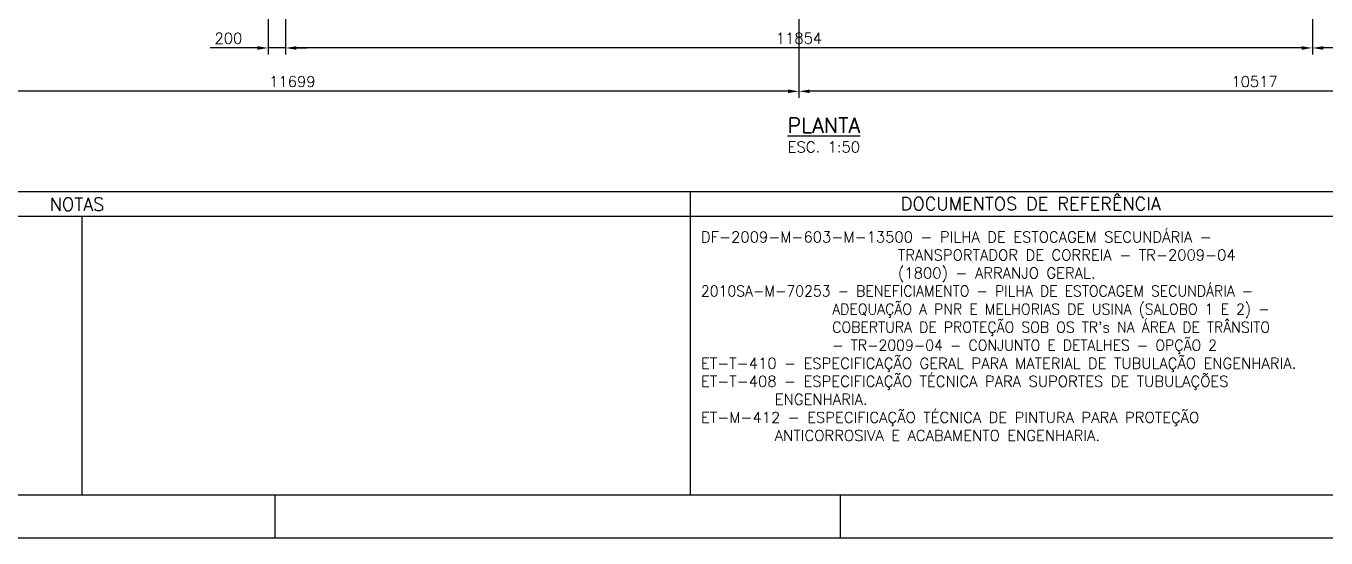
# Model space of a CAD drawing. Header units: millimetres. Extents: x 0 to 42050, y 0 to 29700.
# Drawn here: x 7627 to 22635, y 0 to 5910 of the extents above; entities that cross this region are included whole.
import ezdxf
from ezdxf.enums import TextEntityAlignment as Align

# ---------------------------------------------------------------- set-up
doc = ezdxf.new("R2010")
doc.units = ezdxf.units.MM
doc.header["$LTSCALE"] = 50
for name, color, linetype in [('FRL2', 2, 'Continuous'), ('FRL4', 4, 'Continuous'), ('FRL5', 5, 'Continuous'), ('FRL6', 8, 'Continuous'), ('FRL7', 7, 'Continuous'), ('FRR120', 5, 'Continuous'), ('FRR140', 5, 'Continuous'), ('FRR175', 1, 'Continuous'), ('FRR80', 3, 'Continuous'), ('TDM', 2, 'Continuous'), ('TR100', 3, 'Continuous'), ('TR140', 4, 'Continuous')]:
    doc.layers.add(name, color=color, linetype=linetype)
doc.styles.add('R120', font='simplex.shx', dxfattribs={"height": 30})
doc.styles.add('R140', font='simplex.shx', dxfattribs={"height": 35})
doc.styles.add('R80', font='simplex.shx', dxfattribs={"height": 20})
doc.styles.add('TR100', font='simplex.shx')
doc.styles.add('TR140', font='simplex.shx', dxfattribs={"height": 3.5})
doc.dimstyles.new('SEG-S-1', dxfattribs={"dimscale": 50, "dimtxt": 2.5, "dimasz": 2.5, "dimexe": 1.5, "dimexo": 1.5, "dimgap": 1, "dimtad": 1, "dimdec": 0, "dimtxsty": 'TR100', "dimcen": 2.5, "dimclrd": 256, "dimclre": 256, "dimclrt": 3, "dimadec": 0, "dimazin": 0, "dimtfac": 1, "dimtdec": 0, "dimtmove": 0, "dimatfit": 3, "dimfxl": 0, "dimarcsym": 0})

# ---------------------------------------------------------------- blocks, each defined once
blk = doc.blocks.new('A1')
at = {"layer": 'FRL2'}
for p, q in [((165.5, 10), (165.5, 74.3)), ((210, 10), (210, 0)), ((340.5, 10), (340.5, 0))]:
    blk.add_line(p, q, dxfattribs=at)
at = {"layer": 'FRL4', "linetype": 'Continuous'}
blk.add_line((25, 74.3), (471, 74.3), dxfattribs=at)
at = {"layer": 'FRL5'}
blk.add_line((25, 80), (831, 80), dxfattribs=at)
at = {"layer": 'FRL5', "linetype": 'Continuous'}
blk.add_line((306, 10), (306, 80), dxfattribs=at)
at = {"layer": 'FRL6', "linetype": 'Continuous'}
blk.add_line((25, 10), (831, 10), dxfattribs=at)
at = {"layer": 'FRL7', "linetype": 'Continuous'}
blk.add_line((0, 0), (841, 0), dxfattribs=at)
at = {"layer": 'FRR120', "style": 'R120'}
for s, p in [('NOTAS', (158.02, 75.57)), ('DOCUMENTOS DE REFERÊNCIA', (354.52, 75.68))]:
    blk.add_text(s, height=3, dxfattribs=at).set_placement(p)
for tag, p in [('FASE_DO_PROJETO', (659, 46.29)), ('ÁREA_E/OU_SUBÁREA', (659, 40.79)), ('TÍTULO_DO_DESENHO', (659, 35.29)), ('SUBTÍTULO_1_DO_DESENHO', (659, 29.79)), ('SUBTÍTULO_2_DO_DESENHO', (659, 24.29))]:
    blk.add_attdef(tag, p, '', height=3, dxfattribs=at)
at = {"layer": 'FRR140', "style": 'R140', "width": 0.91}
for tag, p in [('ESCALA', (671, 14.35)), ('REVISÃO', (823.5, 14.68))]:
    blk.add_attdef(tag, text='', height=3.5, dxfattribs=at).set_placement(p, align=Align.MIDDLE)
for tag, p in [('NÚMERO_DA_CONTRATADA', (687.72, 12.6)), ('NUMERO_VALE', (752.89, 12.6))]:
    blk.add_attdef(tag, p, '', height=3.5, dxfattribs=at)
at = {"layer": 'FRR175', "style": 'R120'}
for tag, p in [('CLASSIFICAÇÃO', (811.83, 67.73)), ('PROJETO', (716.31, 53.59)), ('N_PROJ_SE', (793.5, 53.59)), ('N_CONTRATO', (796.97, 47.3))]:
    blk.add_attdef(tag, text='', height=3, dxfattribs=at).set_placement(p, align=Align.MIDDLE_CENTER)
at = {"layer": 'FRR80', "style": 'R80'}
for tag, p in [('8A_REV', (476, 77.07)), ('EMIS.', (486, 77.07)), ('PROJ.', (585, 77.07)), ('DES.', (597, 77.07)), ('VER.', (609, 77.07)), ('APR.', (621, 77.07)), ('AUT.', (633.01, 77.07)), ('7A_REV', (476, 71.37)), ('EMIS.', (486, 71.37)), ('PROJ.', (585, 71.37)), ('DES.', (597, 71.37)), ('VER.', (609, 71.37)), ('APR.', (621, 71.37)), ('AUT.', (633.01, 71.37)), ('6A_REV', (476, 65.67)), ('EMIS.', (486, 65.67)), ('PROJ.', (585, 65.67)), ('DES.', (597, 65.67)), ('VER.', (609, 65.67)), ('APR.', (621, 65.67)), ('AUT.', (633.01, 65.67)), ('5A_REV', (476, 59.97)), ('EMIS.', (486, 59.97)), ('PROJ.', (585, 59.97)), ('DES.', (597, 59.97)), ('VER.', (609, 59.97)), ('APR.', (621, 59.97)), ('AUT.', (633.01, 59.97)), ('4A_REV', (476, 54.27)), ('EMIS.', (486, 54.27)), ('PROJ.', (585, 54.27)), ('DES.', (597, 54.27)), ('VER.', (609, 54.27)), ('APR.', (621, 54.27)), ('AUT.', (633.01, 54.27)), ('3A_REV', (476, 48.57)), ('EMIS.', (486, 48.57)), ('PROJ.', (585, 48.57)), ('DES.', (597, 48.57)), ('VER.', (609, 48.57)), ('APR.', (621, 48.57)), ('AUT.', (633.01, 48.57)), ('2A_REV', (476, 42.87)), ('EMIS.', (486, 42.87)), ('PROJ.', (585, 42.87)), ('DES.', (597, 42.87)), ('VER.', (609, 42.87)), ('APR.', (621, 42.87)), ('AUT.', (633.01, 42.87)), ('1a_REV', (476, 37.17)), ('EMIS.', (486, 37.17)), ('PROJ.', (585, 37.17)), ('DES.', (597, 37.17)), ('VER.', (609, 37.17)), ('APR.', (621, 37.17)), ('AUT.', (633.01, 37.17))]:
    blk.add_attdef(tag, text='', height=2, dxfattribs=at).set_placement(p, align=Align.MIDDLE)
for p in [(492.61, 76.08), (492.61, 70.38), (492.61, 64.68), (492.61, 58.98), (492.61, 53.28), (492.61, 47.58), (492.61, 41.88), (492.61, 36.18)]:
    blk.add_attdef('DESCRIÇÃO_DA_REVISÃO', p, '', height=2, dxfattribs=at)
at = {"layer": 'FRR80', "style": 'R80', "width": 0.85}
for p in [(648, 77.07), (648, 71.37), (648, 65.67), (648, 59.97), (648, 54.27), (648, 48.57), (648, 42.87), (648, 37.17)]:
    blk.add_attdef('DATA', text='', height=2, dxfattribs=at).set_placement(p, align=Align.MIDDLE)
blk = doc.blocks.new('*D47')
at = {"layer": 'Defpoints', "color": 0}
for p in [(16551, 9346), (27068, 9346), (16551, 5157)]:
    blk.add_point(p, dxfattribs=at)
at = {"layer": 'TDM', "lineweight": -2}
for p, q in [((16551, 9271), (16551, 5082)), ((27068, 9271), (27068, 5082)), ((26943, 5157), (16676, 5157))]:
    blk.add_line(p, q, dxfattribs=at)
at = {"layer": 'TDM'}
for points in [[(16676, 5177), (16676, 5136), (16551, 5157)], [(26943, 5177), (26943, 5136), (27068, 5157)]]:
    blk.add_solid(points, dxfattribs=at)
at = {"layer": 'TDM', "color": 3, "insert": (21810, 5269), "char_height": 125, "attachment_point": 5, "style": 'TR100'}
blk.add_mtext('10517', dxfattribs=at)
blk = doc.blocks.new('*D48')
at = {"layer": 'Defpoints', "color": 0}
for p in [(4853, 9346), (16551, 9346), (4853, 5157)]:
    blk.add_point(p, dxfattribs=at)
at = {"layer": 'TDM', "lineweight": -2}
for p, q in [((4853, 9271), (4853, 5082)), ((16551, 9271), (16551, 5082)), ((16426, 5157), (4978, 5157))]:
    blk.add_line(p, q, dxfattribs=at)
at = {"layer": 'TDM'}
for points in [[(4978, 5177), (4978, 5136), (4853, 5157)], [(16426, 5177), (16426, 5136), (16551, 5157)]]:
    blk.add_solid(points, dxfattribs=at)
at = {"layer": 'TDM', "color": 3, "insert": (10702, 5269), "char_height": 125, "attachment_point": 5, "style": 'TR100'}
blk.add_mtext('11699', dxfattribs=at)
blk = doc.blocks.new('*D61')
at = {"layer": 'Defpoints', "color": 0}
for p in [(22478, 9383), (27008, 9383), (22478, 5657)]:
    blk.add_point(p, dxfattribs=at)
at = {"layer": 'TDM', "lineweight": -2}
for p, q in [((22478, 9308), (22478, 8777)), ((27008, 9308), (27008, 5582)), ((22478, 8428), (22478, 5582)), ((26883, 5657), (22603, 5657))]:
    blk.add_line(p, q, dxfattribs=at)
at = {"layer": 'TDM'}
for points in [[(22603, 5677), (22603, 5636), (22478, 5657)], [(26883, 5677), (26883, 5636), (27008, 5657)]]:
    blk.add_solid(points, dxfattribs=at)
at = {"layer": 'TDM', "color": 3, "insert": (24743, 5769), "char_height": 125, "attachment_point": 5, "style": 'TR100'}
blk.add_mtext('4530', dxfattribs=at)
blk = doc.blocks.new('*D62')
at = {"layer": 'Defpoints', "color": 0}
for p in [(10624, 9383), (22478, 9383), (10624, 5657)]:
    blk.add_point(p, dxfattribs=at)
at = {"layer": 'TDM', "lineweight": -2}
for p, q in [((10624, 9308), (10624, 8777)), ((22478, 9308), (22478, 8777)), ((10624, 8428), (10624, 5582)), ((22478, 8428), (22478, 5582)), ((22353, 5657), (10749, 5657))]:
    blk.add_line(p, q, dxfattribs=at)
at = {"layer": 'TDM'}
for points in [[(10749, 5677), (10749, 5636), (10624, 5657)], [(22353, 5677), (22353, 5636), (22478, 5657)]]:
    blk.add_solid(points, dxfattribs=at)
at = {"layer": 'TDM', "color": 3, "insert": (16551, 5769), "char_height": 125, "attachment_point": 5, "style": 'TR100'}
blk.add_mtext('11854', dxfattribs=at)
blk = doc.blocks.new('*D63')
at = {"layer": 'Defpoints', "color": 0}
for p in [(10424, 9778), (10624, 9383), (10424, 5657)]:
    blk.add_point(p, dxfattribs=at)
at = {"layer": 'TDM', "lineweight": -2}
for p, q in [((10424, 9703), (10424, 8777)), ((10624, 9308), (10624, 8777)), ((10424, 8428), (10424, 5582)), ((10624, 8428), (10624, 5582)), ((10299, 5657), (9753, 5657)), ((10624, 5657), (10424, 5657)), ((10749, 5657), (10874, 5657))]:
    blk.add_line(p, q, dxfattribs=at)
at = {"layer": 'TDM'}
for points in [[(10299, 5677), (10299, 5636), (10424, 5657)], [(10749, 5677), (10749, 5636), (10624, 5657)]]:
    blk.add_solid(points, dxfattribs=at)
at = {"layer": 'TDM', "color": 3, "insert": (9964, 5769), "char_height": 125, "attachment_point": 5, "style": 'TR100'}
blk.add_mtext('200', dxfattribs=at)
blk = doc.blocks.new('CORTE')

msp = doc.modelspace()

# ---------------------------------------------------------------- block references
at = {"xscale": 50, "yscale": 50, "zscale": 50}
msp.add_blockref('A1', (0, 0), dxfattribs=at)
ref = msp.add_blockref('CORTE', (16851.02, 4644.35), dxfattribs=dict(xscale=50, yscale=50, zscale=50))
ref.add_attrib('%%UCORTE', '%%uPLANTA', dxfattribs={"layer": 'TR140', "height": 175, "style": 'TR140'}).set_placement((16838.36, 4763.37), align=Align.MIDDLE_CENTER)
ref.add_attrib('ESC.', 'ESC. 1:50', dxfattribs={"layer": 'TR100', "height": 125, "style": 'TR100'}).set_placement((16838.36, 4513.37), align=Align.MIDDLE_CENTER)

# ---------------------------------------------------------------- texts
at = {"layer": 'TR100', "insert": (15418.96, 3538.05), "char_height": 125, "width": 8108.4813, "attachment_point": 1, "style": 'TR100'}
msp.add_mtext("DF-2009-M-603-M-13500 - PILHA DE ESTOCAGEM SECUNDÁRIA - \\P{\\W8.84211;   }TRANSPORTADOR DE CORREIA - TR-2009-04 \\P{\\W8.84211;   }(1800) - ARRANJO GERAL.\\P{\\W0.95;2010SA-M-70253 - BENEFICIAMENTO - PILHA DE ESTOCAGEM SECUNDÁRIA - \\P\\W8.84211;  \\W0.95;ADEQUAÇÃO A PNR E MELHORIAS DE USINA (SALOBO 1 E 2) - \\P\\W8.84211;  \\W0.95;COBERTURA DE PROTEÇÃO SOB OS TR's NA ÁREA DE TRÂNSITO \\P\\W8.84211;  \\W0.95;- TR-2009-04 - CONJUNTO E DETALHES - OPÇÃO 2\\P}ET-T-410 - ESPECIFICAÇÃO GERAL PARA MATERIAL DE TUBULAÇÃO ENGENHARIA.\\PET-T-408 - ESPECIFICAÇÃO TÉCNICA PARA SUPORTES DE TUBULAÇÕES \\P{\\W9.947368; }ENGENHARIA.\\PET-M-412 - ESPECIFICAÇÃO TÉCNICA DE PINTURA PARA PROTEÇÃO \\P{\\W9.947368; }ANTICORROSIVA E ACABAMENTO ENGENHARIA.", dxfattribs=at)

# ---------------------------------------------------------------- dimensions: what is measured, and where the dimension line sits
at = {"layer": 'TDM'}
for base, p1, p2, picture, middle in [((10424.29, 5656.57), (10624.29, 9382.52), (10424.29, 9777.53), '*D63', (9963.58, 5769.07)), ((4852.79209165, 5156.56557902), (16551.29209517, 9345.9604503), (4852.79209165, 9345.9604503), '*D48', (10702.04209341, 5269.06557902)), ((10624.29, 5656.57), (22478.29, 9382.52), (10624.29, 9382.52), '*D62', (16551.29, 5769.07)), ((16551.29, 5156.57), (27068.29, 9345.96), (16551.29, 9345.96), '*D47', (21809.79, 5269.07)), ((22478.29, 5656.57), (27008.29, 9382.52), (22478.29, 9382.52), '*D61', (24743.29, 5769.07))]:
    dim = msp.add_linear_dim(base=base, p1=p1, p2=p2, dimstyle='SEG-S-1', dxfattribs=at)
    dim.commit()
    dim.dimension.update_dxf_attribs({"geometry": picture, "text_midpoint": middle})

doc.saveas('drawing.dxf')
